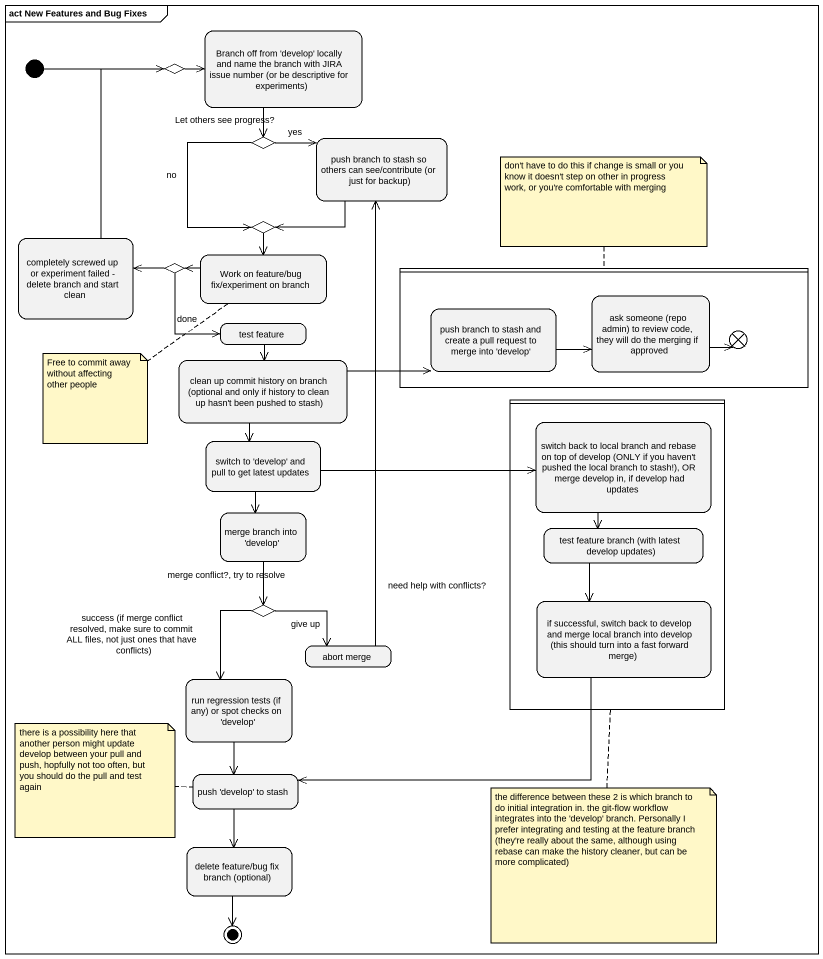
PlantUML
@startuml
mainframe act New Features and Bug Fixes
hide empty description
state "Branch off from 'develop' locally and name the branch with JIRA issue number (or be descriptive for experiments)" as Branch_off_from_develop
state choice1 <<choice>>
state "Let others see progress?" as Let_others_see_progress <<choice>>
state "push branch to stash so others can see/contribute (or just for backup)" as push_branch_to_stash_so
state choice2 <<choice>>
state "completely screwed up or experiment failed - delete branch and start clean" as completely_screwed_up_or
state choice3 <<choice>>
state "Work on feature/bug fix/experiment on branch" as Work_on_feature_bug_fix
state " " as lane1 <<partition>> {
  state "ask someone (repo admin) to review code, they will do the merging if approved" as ask_someone_repo_admin_to
  state "push branch to stash and create a pull request to merge into 'develop'" as push_branch_to_stash_and
  state flowfinal1 <<end>>
}
state "test feature" as test_feature
state "clean up commit history on branch (optional and only if history to clean up hasn't been pushed to stash)" as clean_up_commit_history_on
state " " as lane2 <<partition>> {
  state "switch back to local branch and rebase on top of develop (ONLY if you haven't pushed the local branch to stash!), OR merge develop in, if develop had updates" as switch_back_to_local_branch
  state "test feature branch (with latest develop updates)" as test_feature_branch_with
  state "if successful, switch back to develop and merge local branch into develop (this should turn into a fast forward merge)" as if_successful_switch_back
}
state "switch to 'develop' and pull to get latest updates" as switch_to_develop_and_pull
state "merge branch into 'develop'" as merge_branch_into_develop
state "merge conflict?, try to resolve" as merge_conflict_try_to <<choice>>
state "abort merge" as abort_merge
state "run regression tests (if any) or spot checks on 'develop'" as run_regression_tests_if_any
state "push 'develop' to stash" as push_develop_to_stash
state "delete feature/bug fix branch (optional)" as delete_feature_bug_fix
[*] -right-> choice1
Branch_off_from_develop --> Let_others_see_progress
choice1 -right-> Branch_off_from_develop
Let_others_see_progress -right-> push_branch_to_stash_so : yes
Let_others_see_progress --> choice2 : no
push_branch_to_stash_so -left-> choice2
choice2 --> Work_on_feature_bug_fix
completely_screwed_up_or -up-> choice1
choice3 -left-> completely_screwed_up_or
choice3 --> test_feature : done
Work_on_feature_bug_fix -left-> choice3
ask_someone_repo_admin_to -right-> flowfinal1
test_feature --> clean_up_commit_history_on
push_branch_to_stash_and -right-> ask_someone_repo_admin_to
clean_up_commit_history_on -right-> push_branch_to_stash_and
clean_up_commit_history_on --> switch_to_develop_and_pull
switch_to_develop_and_pull -right-> switch_back_to_local_branch
switch_to_develop_and_pull --> merge_branch_into_develop
switch_back_to_local_branch --> test_feature_branch_with
merge_branch_into_develop --> merge_conflict_try_to
test_feature_branch_with --> if_successful_switch_back
merge_conflict_try_to -right-> abort_merge : give up
merge_conflict_try_to --> run_regression_tests_if_any : success (if merge conflict resolved, make sure to commit ALL files, not just ones that have conflicts)
if_successful_switch_back -left-> push_develop_to_stash
abort_merge -up-> push_branch_to_stash_so : need help with conflicts?
run_regression_tests_if_any --> push_develop_to_stash
push_develop_to_stash --> delete_feature_bug_fix
delete_feature_bug_fix --> [*]
note top of lane1 : don't have to do this if change is small or you know it doesn't step on other in progress work, or you're comfortable with merging
note bottom of Work_on_feature_bug_fix : Free to commit away without affecting other people
note left of push_develop_to_stash : there is a possibility here that another person might update develop between your pull and push, hopfully not too often, but you should do the pull and test again
note bottom of lane2 : the difference between these 2 is which branch to do initial integration in. the git-flow workflow integrates into the 'develop' branch. Personally I prefer integrating and testing at the feature branch (they're really about the same, although using rebase can make the history cleaner, but can be more complicated)
@enduml
